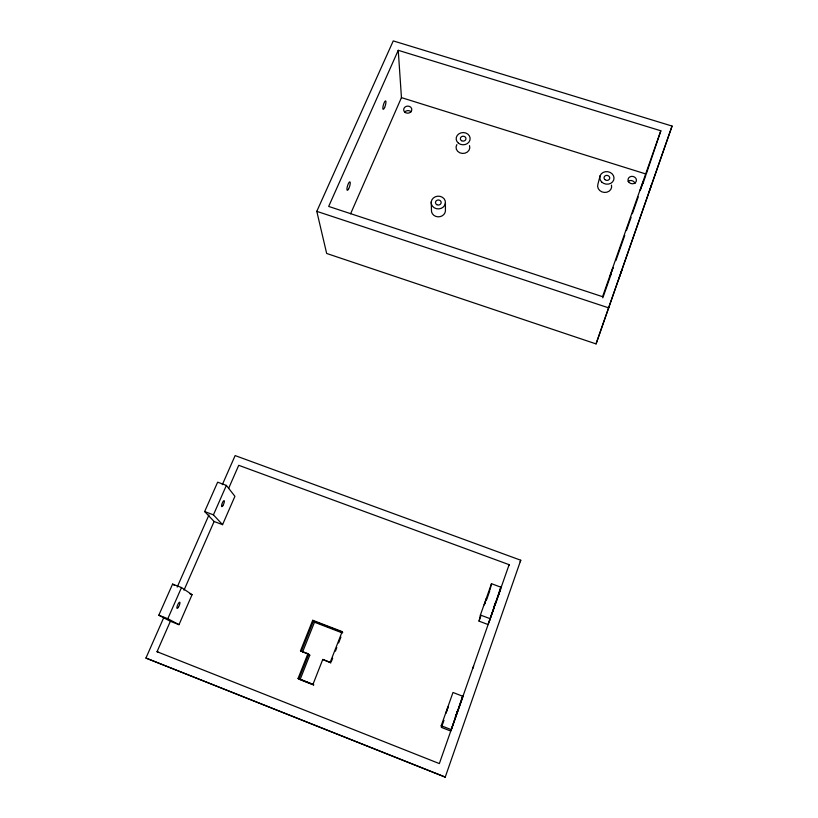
<?xml version="1.0" encoding="UTF-8"?>
<svg xmlns="http://www.w3.org/2000/svg" width="818" height="818" viewBox="0 0 818 818"><rect width="100%" height="100%" fill="white"/><g stroke="black" fill="none" stroke-linecap="round" stroke-linejoin="round"><path stroke-width="1.23" d="M462.589 696.19L450.718 731.047L441.454 727.417L441.219 725.73L452.988 692.478L462.589 696.19L461.945 699.093M145.931 658.061L445.237 777.1L145.931 658.061L163.876 617.334M500.861 587.181L488.101 624.553L479.051 621.148L480.401 615.034L491.495 583.704L500.861 587.181L498.694 594.369M490.002 589.809L491.495 583.704M600.105 175.758L597.938 184.101A7.045 6.207 9 0 0 604.318 192.434A7.045 6.207 9 0 0 611.496 185.113M484.338 604.696L486.516 598.5L485.892 600.453M508.796 565.739L509.123 564.676L238.733 465.309L228.559 488.54M448.131 707.089L448.131 706.926M660.832 130.788L646.251 174.101L401.454 97.618L398.243 50.317L660.832 130.788L602.569 296.689L328.672 206.433L398.243 50.317M447.947 707.642L445.963 713.122L447.119 710.004M612.447 269.408L613.081 267.506L610.105 276.075L611.332 272.639M611.721 271.515L612.099 270.41M619.287 277.466L618.766 278.969L619.778 276.095M621.261 271.821L621.782 270.339L620.381 274.337M649.175 191.637C647.672 196.003 652.703 181.473 651.302 185.574M494.553 605.443L493.612 608.163L494.573 605.514M445.237 777.1L520.749 560.228L235.134 455.585L222.322 484.675M596.056 343.908L672.069 126.064L393.254 40.9L316.791 211.351L326.668 253.468L596.056 343.908L672.069 126.064M509.123 564.676L439.348 763.583L157.036 651.701L170.369 621.281L158.815 615.218L172.578 584.103L181.504 587.549L192.066 594.676L179.009 624.666L170.369 621.281M602.825 297.824L611.261 273.805M615.893 260.594L624.747 235.369M626.435 230.564L631.077 217.343M632.334 213.743L638.245 196.923M642.876 183.713L645.831 175.308M451.25 729.891L463.08 696.169M472.804 668.47L473.653 666.067M489.287 621.506L494.358 607.058M495.207 604.645L500.698 588.991M456.597 713.695C452.282 725.74 461.055 701.098 456.649 713.388M441.454 727.417L443.959 720.331M479.051 621.148L480.759 616.332M486.73 599.461L489.706 591.025M485.33 602.058L484.798 603.541M447.129 709.687L447.947 707.406M520.166 561.843L520.749 560.228M484.593 604.113L484.348 604.707M300.513 650.791L307.916 653.664L298.059 678.48L313.713 684.789L312.987 684.339L322.762 659.441L330.84 662.897L330.206 662.335L342.19 631.619L312.701 620.289L300.513 650.791L301.3 651.414L313.417 621.066L342.752 632.345M331.3 661.721L332.67 658.193M335.421 651.148L336.801 647.621M338.632 642.917L340.922 637.038M298.867 678.96L308.662 654.277L302.353 651.823M307.916 653.664L309.777 655.177L300.063 679.666L313.662 685.003M302.466 652.335L314.48 622.222L312.701 620.289M222.557 524.675L234.919 496.301L226.371 485.411L217.649 482.18L204.664 511.557L214.112 521.495L222.557 524.675L213.437 514.849L204.664 511.557M350.585 213.805L401.454 97.618M179.009 624.666L167.802 618.725L181.504 587.549M213.437 514.849L226.371 485.411M183.999 590.187L214.112 521.495M177.199 587.079L208.989 514.931M316.791 211.351L608.766 307.895M480.401 615.034L489.839 618.572M314.48 622.222L342.415 632.958M189.919 593.848L192.066 594.676M322.762 659.441L330.206 662.335M307.691 654.359L309.777 655.177M158.815 615.218L167.802 618.725M441.219 725.73L450.892 729.513M298.059 678.48L312.987 684.339M157.036 651.701L158.59 652.314M172.578 584.103L174.561 585.422M431.229 201.974L431.454 209.981A7.025 6.299 -1.8 0 0 437.794 216.811A7.025 6.299 -1.8 0 0 445.432 211.064L445.411 203.058A7.127 6.37 -1.8 0 0 435.329 196.77A7.127 6.37 -1.8 0 0 434.215 207.772A7.127 6.37 -1.8 0 0 445.411 203.058M628.071 181.351A4.202 3.681 10.4 0 1 635.003 183.518M404.716 112.107A4.049 3.517 -3.7 0 1 411.127 111.841M469.512 145.604A6.892 6.053 -0.4 0 1 462.293 153.436A6.892 6.053 -0.4 0 1 456.843 144.592M640.3 190.062L641.752 185.962L640.3 190.062M643.224 181.668L642.14 184.858L643.224 181.668M495.79 601.966L494.859 604.696L495.79 601.956M629.134 182.465A4.233 3.701 10.4 0 0 636.251 181.33A4.233 3.701 10.4 0 0 631.271 176.402A4.233 3.701 10.4 0 0 629.134 182.465M405.35 112.547A4.07 3.538 -3.7 0 0 411.781 109.929A4.07 3.538 -3.7 0 0 406.055 106.442A4.07 3.538 -3.7 0 0 405.35 112.547M436.679 204.612A2.853 2.546 -1.8 0 0 441.158 202.741A2.853 2.546 -1.8 0 0 437.129 200.216A2.853 2.546 -1.8 0 0 436.679 204.612M458.417 143.181A6.984 6.115 -0.4 0 0 469.972 140.011A6.984 6.115 -0.4 0 0 461.076 132.843A6.984 6.115 -0.4 0 0 458.417 143.181M461.556 140.686A2.791 2.444 -0.4 0 0 465.943 138.876A2.791 2.444 -0.4 0 0 461.966 136.453A2.791 2.444 -0.4 0 0 461.556 140.686M601.649 181.974A7.147 6.278 8.9 0 0 613.694 180.032A7.147 6.278 8.9 0 0 605.351 171.708A7.147 6.278 8.9 0 0 601.649 181.974M604.788 179.52A2.863 2.505 8.9 0 0 609.615 178.753A2.863 2.505 8.9 0 0 606.281 175.42A2.863 2.505 8.9 0 0 604.788 179.52M222.823 505.688A3.2 0.818 -68.3 0 0 224.224 500.708A3.2 0.818 -68.3 0 0 221.801 504.461A3.2 0.818 -68.3 0 0 222.823 505.688M178.365 607.242A3.364 0.849 -66.8 0 0 179.756 602.232A3.364 0.849 -66.8 0 0 177.097 606.465A3.364 0.849 -66.8 0 0 178.365 607.242M348.529 189.07A4.427 1.084 -72.9 0 0 350.053 181.974A4.427 1.084 -72.9 0 0 347.18 187.179A4.427 1.084 -72.9 0 0 348.529 189.07M384.613 107.506A4.376 1.012 -73.9 0 0 385.615 100.911A4.376 1.012 -73.9 0 0 382.947 106.923A4.376 1.012 -73.9 0 0 384.613 107.506"/></g></svg>
